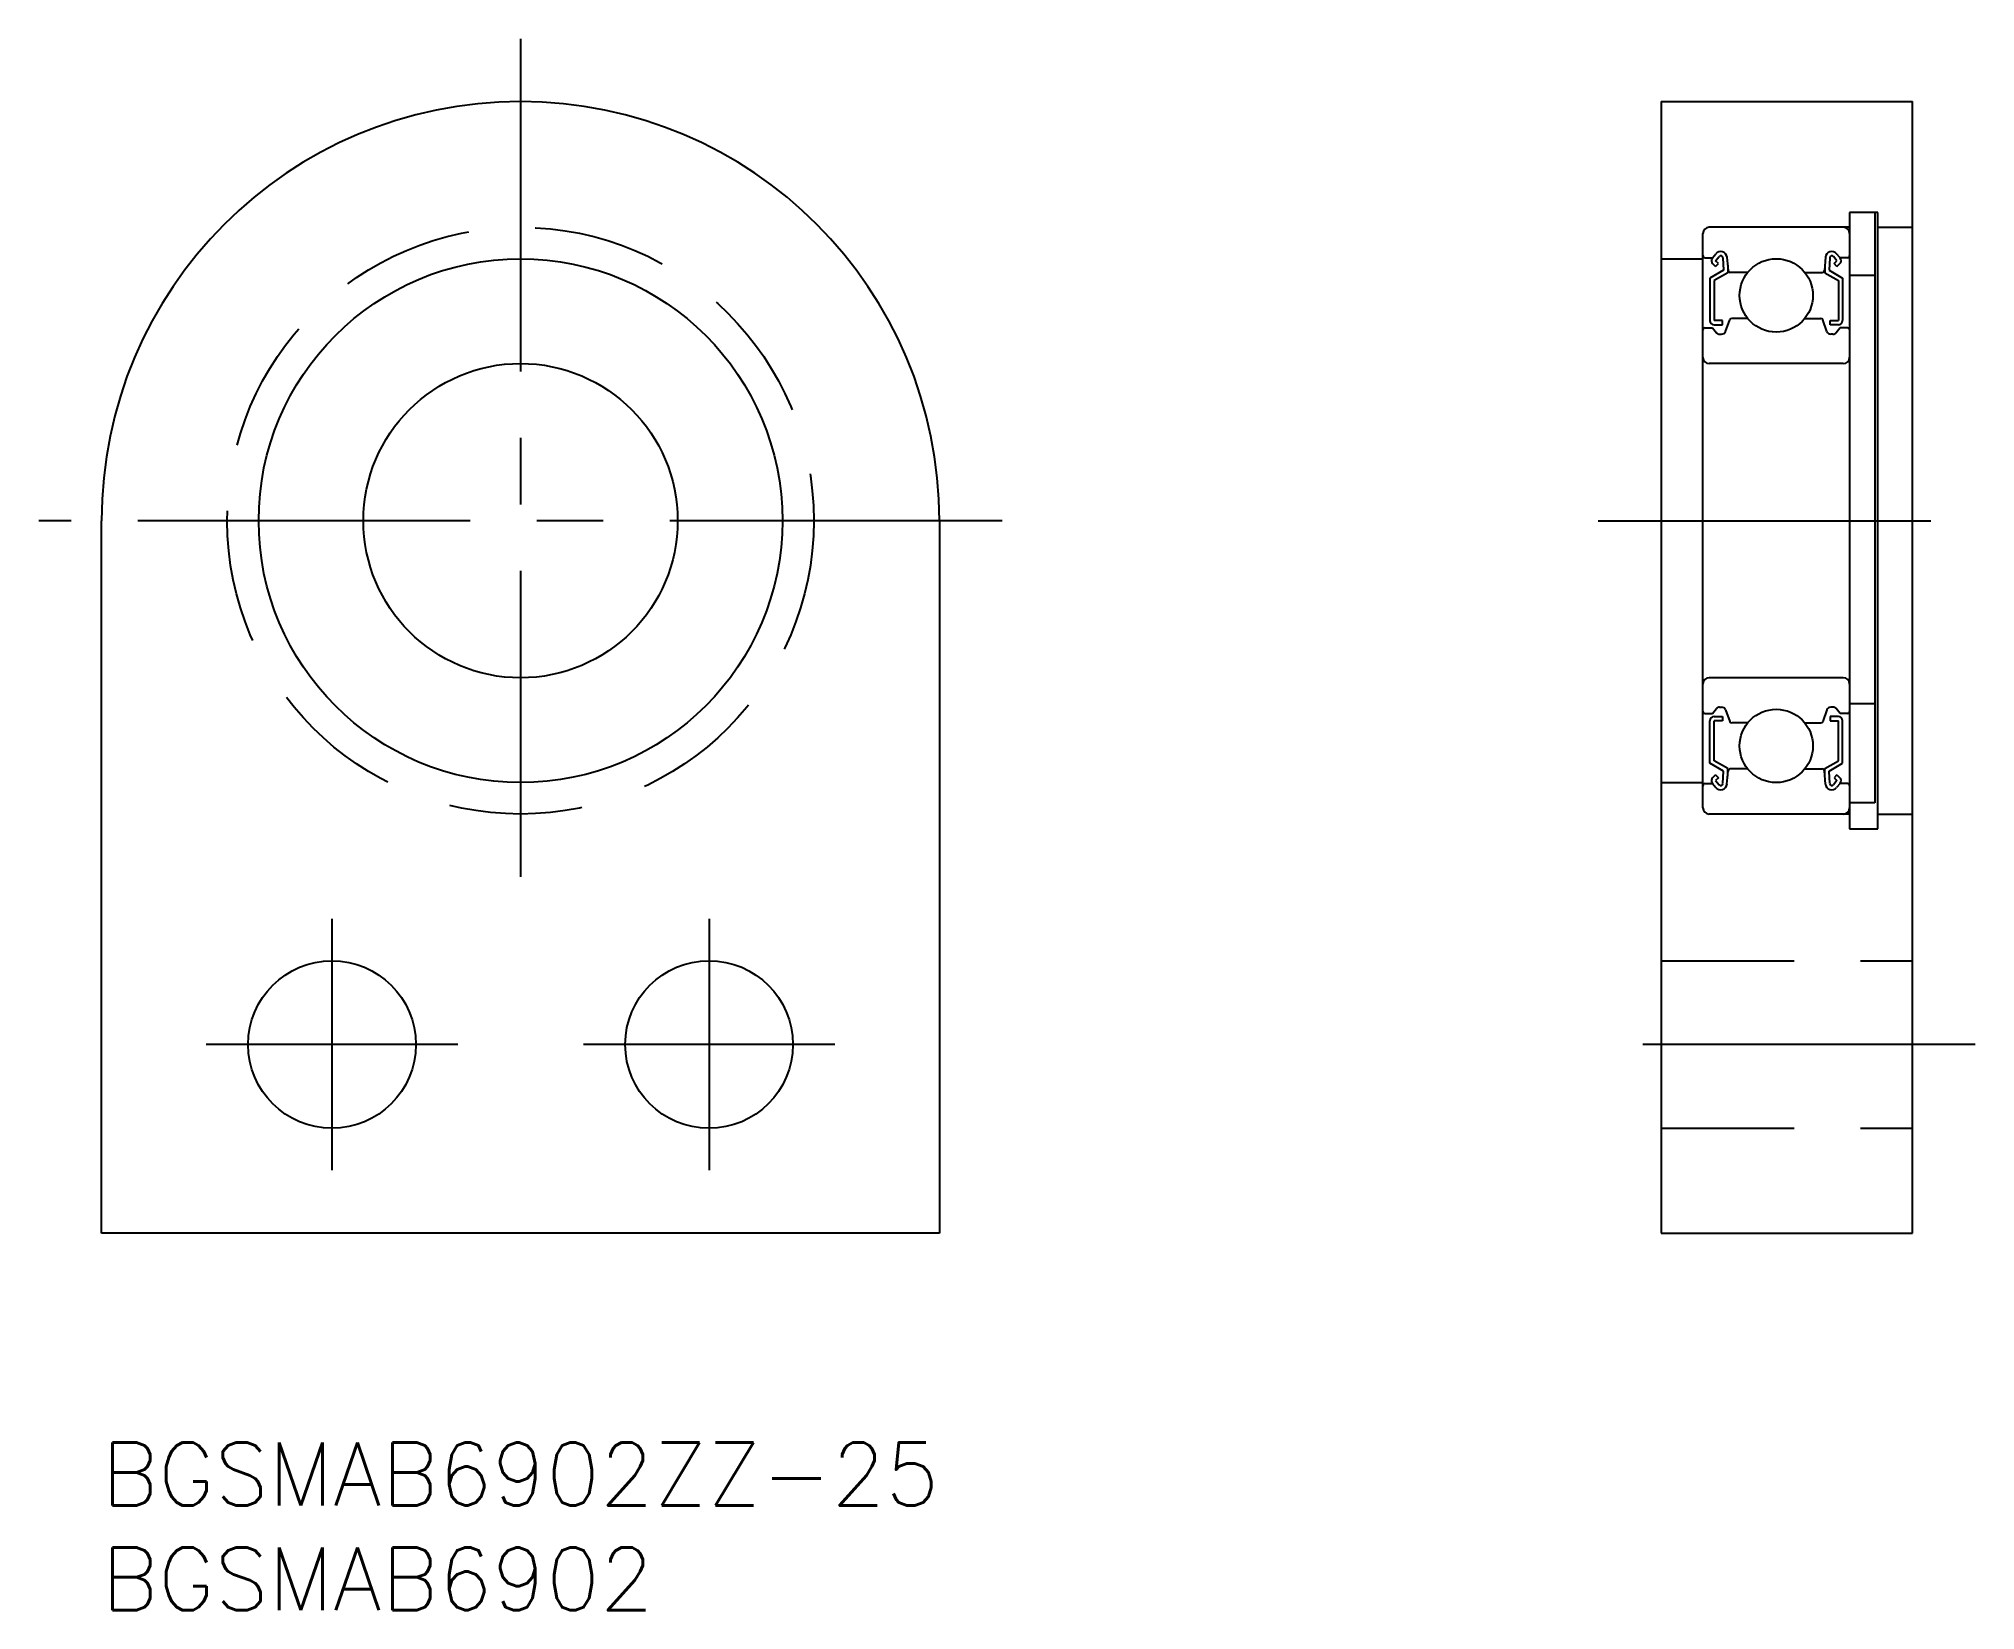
# Model space of a CAD drawing. Extents: x -3 to 89.4, y -8 to 67.
import ezdxf

# ---------------------------------------------------------------- set-up
doc = ezdxf.new("R2010")
doc.units = 0
doc.header["$LTSCALE"] = 0.5
doc.linetypes.add('CENTER', pattern=[50.8, 31.75, -6.35, 6.35, -6.35])
doc.linetypes.add('DASHED', pattern=[19.05, 12.7, -6.35])
for name, color, linetype in [('MSM_CENTER', 1, 'CENTER'), ('MSM_CONTINUOUS', 7, 'CONTINUOUS'), ('MSM_DASHED', 4, 'DASHED'), ('MSM_PART_NUMBER', 7, 'CONTINUOUS')]:
    doc.layers.add(name, color=color, linetype=linetype)
doc.styles.get("Standard").update_dxf_attribs({"font": 'txt.shx', "height": 3, "bigfont": 'bigfont.shx'})

# ---------------------------------------------------------------- blocks, each defined once
blk = doc.blocks.new('*U4')
at = {"layer": 'MSM_PART_NUMBER'}
blk.add_text('BGSMAB6902ZZ-25', height=3, dxfattribs=at).set_placement((0, -3))
blk = doc.blocks.new('*U5')
at = {"layer": 'MSM_PART_NUMBER'}
blk.add_text('BGSMAB6902', height=3, dxfattribs=at).set_placement((0, -8))

msp = doc.modelspace()

# ---------------------------------------------------------------- linework, layer by layer
at = {"layer": 'MSM_CENTER'}
for p, q in [((20, 67), (20, 27)), ((43, 44), (-3, 44)), ((71.447, 44), (89.447, 44)), ((11, 25), (11, 13)), ((29, 25), (29, 13)), ((17, 19), (5, 19)), ((35, 19), (23, 19)), ((89.447, 19), (71.447, 19))]:
    msp.add_line(p, q, dxfattribs=at)
at = {"layer": 'MSM_CONTINUOUS'}
for p, q in [((74.447, 64), (74.447, 10)), ((74.447, 64), (86.447, 64)), ((86.447, 10), (86.447, 64)), ((83.447, 58.7), (83.447, 29.3)), ((84.797, 58.7, -0.7), (83.447, 58.7, -0.7)), ((84.647, 58.7), (84.647, 30.535)), ((84.797, 29.3, -0.1), (84.797, 58.7, -0.1)), ((76.447, 30.3), (76.447, 57.7)), ((83.447, 58), (76.747, 58)), ((84.797, 58, -0.7), (86.447, 58, -0.7)), ((74.447, 56.5), (76.447, 56.5)), ((76.547, 56.55), (76.907, 56.55)), ((76.895, 56.536), (77.066, 56.741)), ((77.049, 56.408), (77.219, 56.61)), ((77.19, 56.267), (77.049, 56.408)), ((77.396, 56.551), (77.428, 55.951)), ((77.595, 56.574), (77.65, 55.941)), ((82.299, 56.574), (82.244, 55.941)), ((82.499, 56.551), (82.466, 55.951)), ((82.845, 56.408), (82.675, 56.61)), ((82.704, 56.267), (82.845, 56.408)), ((82.999, 56.536), (82.828, 56.741)), ((83.347, 56.55), (82.987, 56.55)), ((77.428, 55.951), (76.778, 55.575)), ((76.778, 55.575), (76.778, 53.55)), ((77.049, 56.125), (76.908, 56.267)), ((77.628, 55.835), (76.978, 55.46)), ((77.049, 56.125), (77.19, 56.267)), ((77.628, 56.196), (77.628, 55.835)), ((78.586, 55.85), (77.75, 55.85)), ((81.308, 55.85), (82.144, 55.85)), ((82.266, 56.196), (82.266, 55.835)), ((82.266, 55.835), (82.916, 55.46)), ((82.466, 55.951), (83.116, 55.575)), ((82.845, 56.125), (82.704, 56.267)), ((82.845, 56.125), (82.987, 56.267)), ((83.116, 55.575), (83.116, 53.55)), ((84.647, 55.7, -0.7), (83.447, 55.7, -0.7)), ((76.978, 55.46), (76.978, 53.55)), ((82.916, 55.46), (82.916, 53.55)), ((78.586, 53.65), (77.821, 53.65)), ((81.308, 53.65), (82.073, 53.65)), ((76.547, 53.2), (76.897, 53.2)), ((76.897, 53.2), (77.089, 52.971)), ((77.378, 53.55), (76.978, 53.55)), ((76.978, 53.35), (77.378, 53.35)), ((77.242, 52.9), (77.338, 52.9)), ((77.378, 53.35), (77.378, 53.55)), ((77.526, 53.032), (77.727, 53.584)), ((82.368, 53.032), (82.167, 53.584)), ((82.516, 53.55), (82.916, 53.55)), ((82.516, 53.35), (82.516, 53.55)), ((82.916, 53.35), (82.516, 53.35)), ((82.652, 52.9), (82.556, 52.9)), ((82.997, 53.2), (82.806, 52.971)), ((83.347, 53.2), (82.997, 53.2)), ((83.147, 51.5), (76.747, 51.5)), ((0, 10), (0, 44)), ((40, 44), (40, 10)), ((83.147, 36.5), (76.747, 36.5)), ((84.647, 35.262, -0.7), (83.447, 35.262, -0.7)), ((76.547, 34.8), (76.897, 34.8)), ((76.778, 32.425), (76.778, 34.45)), ((76.897, 34.8), (77.089, 35.029)), ((76.978, 34.65), (77.378, 34.65)), ((77.378, 34.45), (76.978, 34.45)), ((76.978, 32.54), (76.978, 34.45)), ((77.242, 35.1), (77.338, 35.1)), ((77.378, 34.65), (77.378, 34.45)), ((77.526, 34.968), (77.727, 34.416)), ((78.586, 34.35), (77.821, 34.35)), ((81.308, 34.35), (82.073, 34.35)), ((82.368, 34.968), (82.167, 34.416)), ((82.916, 34.65), (82.516, 34.65)), ((82.516, 34.65), (82.516, 34.45)), ((82.516, 34.45), (82.916, 34.45)), ((82.652, 35.1), (82.556, 35.1)), ((82.997, 34.8), (82.806, 35.029)), ((82.916, 32.54), (82.916, 34.45)), ((83.347, 34.8), (82.997, 34.8)), ((83.116, 32.425), (83.116, 34.45)), ((77.428, 32.049), (76.778, 32.425)), ((77.628, 32.165), (76.978, 32.54)), ((82.266, 32.165), (82.916, 32.54)), ((82.466, 32.049), (83.116, 32.425)), ((74.447, 31.5), (76.447, 31.5)), ((76.547, 31.45), (76.907, 31.45)), ((76.895, 31.464), (77.066, 31.259)), ((77.049, 31.875), (76.908, 31.733)), ((77.049, 31.875), (77.19, 31.733)), ((77.19, 31.733), (77.049, 31.592)), ((77.049, 31.592), (77.219, 31.39)), ((77.396, 31.449), (77.428, 32.049)), ((77.595, 31.426), (77.65, 32.059)), ((77.628, 31.804), (77.628, 32.165)), ((78.586, 32.15), (77.75, 32.15)), ((78.377, 32.15), (78.377, 32.15)), ((81.308, 32.15), (82.144, 32.15)), ((82.299, 31.426), (82.244, 32.059)), ((82.266, 31.804), (82.266, 32.165)), ((82.499, 31.449), (82.466, 32.049)), ((82.845, 31.592), (82.675, 31.39)), ((82.845, 31.875), (82.704, 31.733)), ((82.704, 31.733), (82.845, 31.592)), ((82.999, 31.464), (82.828, 31.259)), ((82.845, 31.875), (82.987, 31.733)), ((83.347, 31.45), (82.987, 31.45)), ((84.647, 30.535, -0.7), (83.447, 30.535, -0.7)), ((83.447, 30), (76.747, 30)), ((84.797, 30, -0.7), (86.447, 30, -0.7)), ((83.447, 29.3, -0.7), (84.797, 29.3, -0.7)), ((40, 10), (0, 10)), ((74.447, 10), (86.447, 10))]:
    msp.add_line(p, q, dxfattribs=at)
for centre, radius in [((20, 44), 12.5), ((79.947, 54.75), 1.75), ((20, 44), 7.5), ((79.947, 33.25), 1.75), ((11, 19), 4), ((29, 19), 4)]:
    msp.add_circle(centre, radius, dxfattribs=at)
for centre, radius, start, end in [((20, 44), 20, 0, 180), ((76.747, 57.7), 0.3, 90, 180), ((83.147, 57.7), 0.3, 0, 90), ((76.547, 56.65), 0.1, 180, 270), ((77.049, 56.408), 0.2, 140.13638, 224.99798), ((77.297, 56.548), 0.3, 4.93473, 140.13638), ((77.296, 56.546), 0.1, 3.10166, 139.95027), ((82.598, 56.548), 0.3, 39.86362, 175.06527), ((82.598, 56.546), 0.1, 40.04973, 176.89834), ((82.845, 56.408), 0.2, 315.00202, 39.86362), ((83.347, 56.65), 0.1, 270, 0), ((77.75, 55.95), 0.1, 184.93473, 270), ((82.144, 55.95), 0.1, 270, 355.06527), ((77.821, 53.55), 0.1, 90, 159.99256), ((82.073, 53.55), 0.1, 20.00744, 90), ((76.547, 53.1), 0.1, 90, 180), ((76.978, 53.55), 0.2, 180, 270), ((77.242, 53.1), 0.2, 219.97717, 270), ((77.338, 53.1), 0.2, 270, 339.99256), ((82.556, 53.1), 0.2, 200.00744, 270), ((82.652, 53.1), 0.2, 270, 320.02283), ((82.916, 53.55), 0.2, 270, 0), ((83.347, 53.1), 0.1, 0, 90), ((76.747, 51.8), 0.3, 180, 270), ((83.147, 51.8), 0.3, 270, 0), ((76.747, 36.2), 0.3, 90, 180), ((83.147, 36.2), 0.3, 0, 90), ((76.547, 34.9), 0.1, 180, 270), ((76.978, 34.45), 0.2, 90, 180), ((77.242, 34.9), 0.2, 90, 140.02283), ((77.338, 34.9), 0.2, 20.00744, 90), ((77.821, 34.45), 0.1, 200.00744, 270), ((82.073, 34.45), 0.1, 270, 339.99256), ((82.556, 34.9), 0.2, 90, 159.99256), ((82.652, 34.9), 0.2, 39.97717, 90), ((82.916, 34.45), 0.2, 0, 90), ((83.347, 34.9), 0.1, 270, 0), ((76.547, 31.35), 0.1, 90, 180), ((77.049, 31.592), 0.2, 135.00202, 219.86362), ((77.296, 31.454), 0.1, 220.04973, 356.89834), ((77.75, 32.05), 0.1, 90, 175.06527), ((82.144, 32.05), 0.1, 4.93473, 90), ((82.598, 31.454), 0.1, 183.10166, 319.95027), ((82.845, 31.592), 0.2, 320.13638, 44.99798), ((83.347, 31.35), 0.1, 0, 90), ((77.297, 31.452), 0.3, 219.86362, 355.06527), ((82.598, 31.452), 0.3, 184.93473, 320.13638), ((76.747, 30.3), 0.3, 180, 270), ((83.147, 30.3), 0.3, 270, 0)]:
    msp.add_arc(centre, radius, start, end, dxfattribs=at)
at = {"layer": 'MSM_DASHED'}
for p, q in [((74.447, 23), (86.447, 23)), ((74.447, 15), (86.447, 15))]:
    msp.add_line(p, q, dxfattribs=at)
msp.add_circle((20, 44), 14, dxfattribs=at)

# ---------------------------------------------------------------- block references
at = {"layer": 'MSM_CONTINUOUS'}
for name in ['*U4', '*U5']:
    msp.add_blockref(name, (0, 0), dxfattribs=at)

doc.saveas('drawing.dxf')
